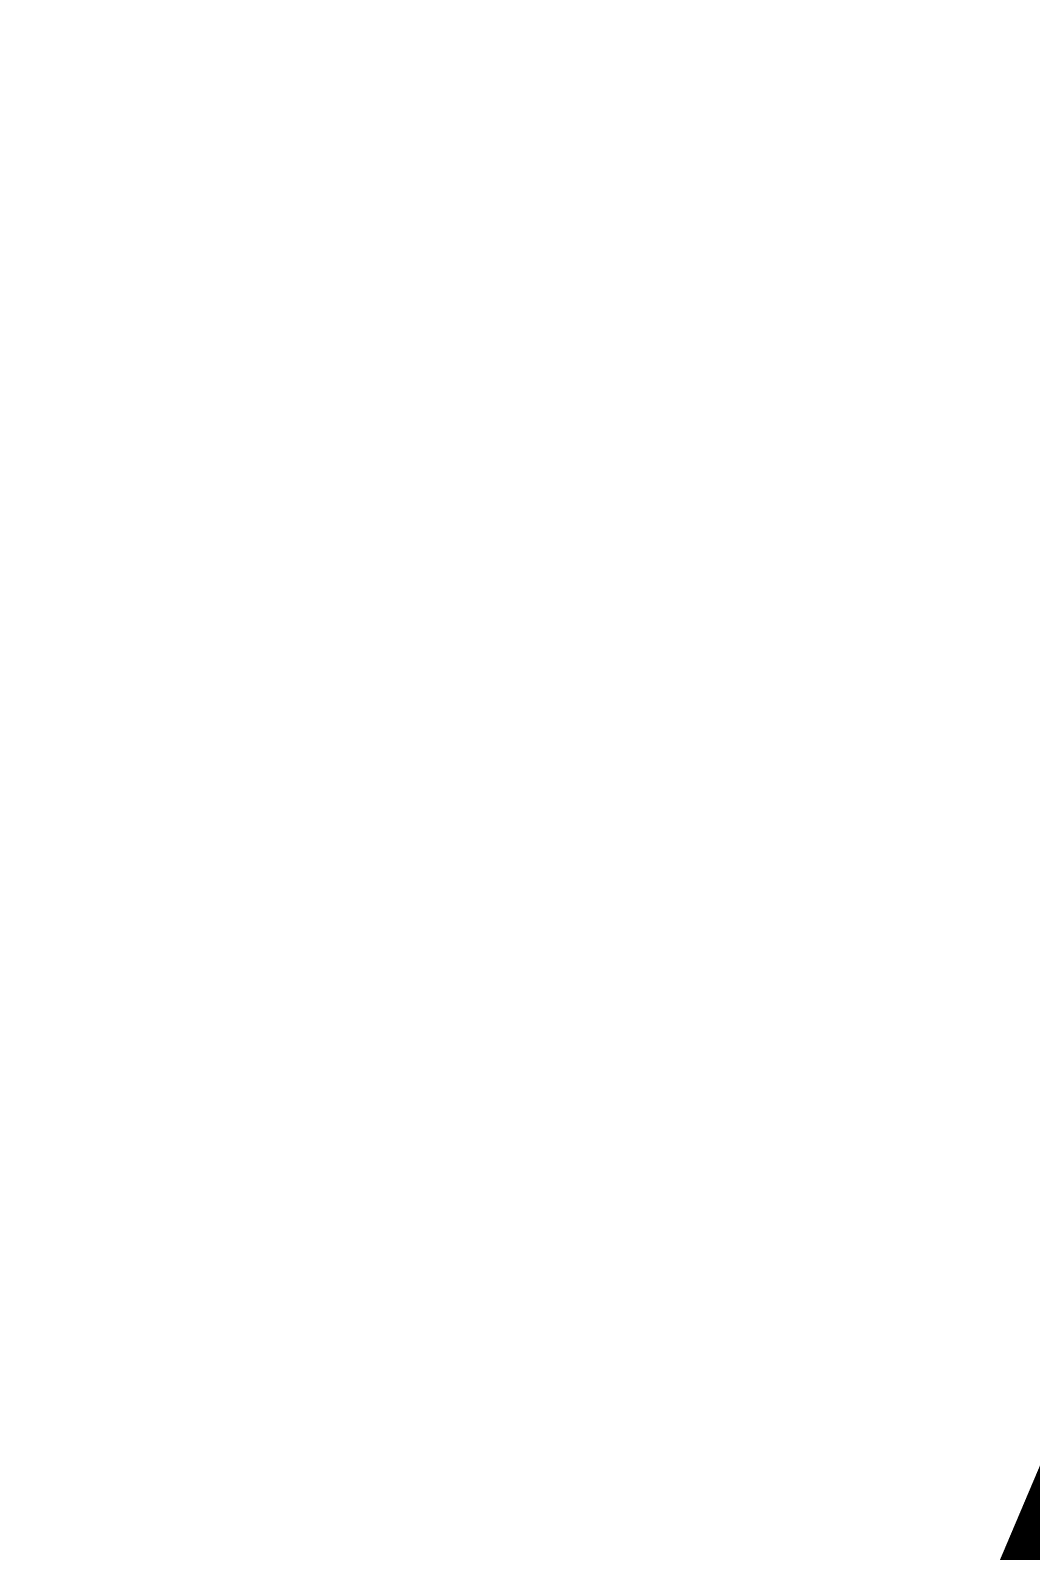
# Model space of a CAD drawing. Header units: metres. Extents: x 507649 to 509016, y 6966950 to 6967777.
# Drawn here: x 507935.757 to 507936.249, y 6967097.388 to 6967098.136 of the extents above; entities that cross this region are included whole.
import ezdxf

# ---------------------------------------------------------------- set-up
doc = ezdxf.new("R2010")
doc.units = ezdxf.units.M
doc.linetypes.add('DASHDOT', pattern=[10, 5, -2.5, 0, -2.5])
doc.layers.add('A-FLOR', color=252, linetype='Continuous', lineweight=5)
for name, color, linetype in [('C_RW_BLOCKWORK', 2, 'DASHDOT'), ('C_SWD_CATCHMENT', 142, 'Continuous'), ('C_SWD_CATCHMENT_TEXT', 150, 'Continuous'), ('C_WIPEOUT', 7, 'Continuous'), ('KRB_BACK', 1, 'Continuous'), ('KRB_LIP', 6, 'Continuous'), ('STRINGS LIP', 60, 'Continuous'), ('SWD_CATCHMENT', 4, 'Continuous'), ('XREF', 7, 'Continuous')]:
    doc.layers.add(name, color=color, linetype=linetype)
doc.styles.add('ISO', font='ISOCP.SHX')
doc.styles.add('ISOCP', font='isocp.shx')

# ---------------------------------------------------------------- blocks, each defined once
blk = doc.blocks.new('25027_BNP_Skygate Play-Sheet - 000101 - SITE PLAN')
at = {"layer": 'A-FLOR'}
blk.add_open_spline([(-2453693.12, 3951927.9), (-2454322.23, 3952545.99), (-2455157.7, 3953583.09), (-2456011.13, 3955130.28), (-2456345.37, 3955947.78), (-2456488.35, 3956365.09)], degree=3, knots=[-1, -1, -1, -1, -0.5, -0.25, 0, 0, 0, 0], dxfattribs=at)
blk = doc.blocks.new('XE_ARCH')
at = {"xscale": 0.001, "yscale": 0.001, "zscale": 0.001, "rotation": 121.996}
blk.add_blockref('25027_BNP_Skygate Play-Sheet - 000101 - SITE PLAN', (509988.12585, 6971273.77017), dxfattribs=at)
blk = doc.blocks.new('XD_DESIGN_1')
at = {"layer": 'KRB_BACK'}
blk.add_lwpolyline([(507839.7718, 6967106.5278), (507846.13531, 6967100.95273), (507853.30749, 6967095.17016), (507861.43521, 6967088.78223), (507875.80735, 6967077.91661), (507876.57628, 6967077.43619), (507892.109, 6967067.73166), (507894.9217, 6967065.97434), (507898.24889, 6967064.28323, 0.332888), (507913.4172, 6967068.09157), (507918.73423, 6967074.63592), (507923.31409, 6967080.27276), (507927.10919, 6967084.94402), (507934.62086, 6967094.19201), (507935.17195, 6967094.95555, 0.292545), (507935.36027, 6967107.40568, -0.006748)], format="xyb", dxfattribs=at)
at = {"layer": 'KRB_LIP'}
blk.add_lwpolyline([(507832.35515, 6967113.22496), (507846.23185, 6967101.06758), (507853.40095, 6967095.28748), (507861.25937, 6967089.10322), (507875.8901, 6967078.03841), (507892.18848, 6967067.85887), (507894.99557, 6967066.10505), (507898.30603, 6967064.42192, 0.329612), (507913.30089, 6967068.1863), (507915.19262, 6967070.51469), (507923.20894, 6967080.38138), (507928.88413, 6967087.36654), (507934.50294, 6967094.28472, 0.046332), (507935.64252, 6967096.04807, 0.264813), (507935.23285, 6967107.32654, -0.008427)], format="xyb", dxfattribs=at)
at = {"layer": 'STRINGS LIP', "color": 60, "linetype": 'Continuous', "lineweight": -3}
blk.add_polyline3d([(507936.72457, 6967099.09895, 4.82694), (507936.66279, 6967098.8102, 4.82548), (507936.59352, 6967098.52317, 4.82401), (507936.51682, 6967098.23803, 4.82254), (507936.43272, 6967097.95498, 4.82108), (507936.34129, 6967097.67421, 4.81961), (507936.24259, 6967097.39592, 4.81814), (507936.13668, 6967097.12029, 4.81668), (507936.02364, 6967096.8475, 4.81521), (507935.90355, 6967096.57775, 4.81374), (507935.77648, 6967096.31121, 4.81228)], dxfattribs=at)
blk = doc.blocks.new('XD_SWD CATCHMENTS_1')
at = {"layer": 'SWD_CATCHMENT', "color": 142, "linetype": 'Continuous', "lineweight": -3, "insert": (507931.96182, 6967101.36104, 3.76255), "char_height": 3, "width": 15.8682042, "attachment_point": 5, "rotation": 180, "style": 'ISOCP', "bg_fill": 3, "box_fill_scale": 1.25, "bg_fill_color": 256, "bg_fill_true_color": 13158600, "bg_fill_transparency": 0}
blk.add_mtext('7-2C\\P0.0301 Ha', dxfattribs=at)
at = {"layer": 'C_SWD_CATCHMENT', "const_width": 0.5}
blk.add_lwpolyline([(507936.92838, 6967103.65723), (507937.10857, 6967102.67377), (507937.16402, 6967101.64876), (507937.16745, 6967100.8966), (507937.10615, 6967100.12647), (507936.95726, 6967099.13755), (507936.63339, 6967098.16954), (507936.64246, 6967097.70555), (507936.42124, 6967097.18383), (507936.01042, 6967096.22908), (507935.49183, 6967095.37132), (507934.97324, 6967094.47783), (507934.66029, 6967094.15617), (507929.09265, 6967087.2523), (507924.76337, 6967091.75404), (507924.67086, 6967091.82782), (507921.69943, 6967094.31064), (507928.15883, 6967102.21558), (507918.02467, 6967110.39665)], dxfattribs=at)

msp = doc.modelspace()

# ---------------------------------------------------------------- wipeouts: each hides what was drawn before it
msp.add_wipeout([(507723.80108, 6967241.8088), (507736.90383, 6967250.00586), (507760.73669, 6967264.90885), (507764.66838, 6967265.96517), (507815.21331, 6967293.85954), (507837.49132, 6967302.37453), (507839.85621, 6967300.27614), (507840.89606, 6967298.79981), (507842.06573, 6967296.59082), (507838.87241, 6967292.80801), (507837.56449, 6967289.75055), (507837.011, 6967286.38367), (507836.28143, 6967278.32895), (507836.99711, 6967265.97253), (507843.10667, 6967257.95629), (507857.84775, 6967234.38619), (507868.3307, 6967217.50619), (507880.29366, 6967198.56358), (507889.54147, 6967183.51247), (507900.24235, 6967166.47486), (507910.84086, 6967149.64396), (507913.31155, 6967147.53945), (507914.12603, 6967146.22179), (507912.84102, 6967145.39437), (507912.43843, 6967143.45945), (507911.53739, 6967137.3865), (507916.13582, 6967130.33736), (507919.21477, 6967125.40923), (507922.18768, 6967124.48465), (507928.05398, 6967123.68679), (507927.78712, 6967121.72581), (507927.76347, 6967120.69857), (507927.92878, 6967120.068), (507928.08985, 6967119.32279), (507928.48989, 6967118.49681), (507930.34835, 6967115.51626), (507935.39547, 6967107.45244), (507936.36006, 6967105.62416), (507936.7066, 6967104.6961), (507936.92838, 6967103.65723), (507937.10857, 6967102.67377), (507937.16402, 6967101.64876), (507937.16745, 6967100.8966), (507937.16745, 6967100.12647), (507936.95726, 6967099.13755), (507936.63339, 6967098.16954), (507936.64246, 6967097.70555), (507936.01042, 6967096.22908), (507934.97324, 6967094.47783), (507929.09265, 6967087.2523), (507926.76232, 6967084.37801), (507923.37684, 6967080.3025), (507921.70807, 6967078.21081), (507915.3961, 6967070.4518), (507914.66461, 6967069.46286), (507914.15103, 6967068.8909), (507913.14524, 6967067.75746), (507911.62681, 6967066.42569), (507910.37188, 6967065.57633), (507908.57117, 6967064.66163), (507906.65858, 6967064.01261), (507905.67244, 6967063.79209), (507903.66558, 6967063.56464), (507902.15034, 6967063.58303), (507900.64576, 6967063.76336), (507899.1691, 6967064.10356), (507898.18879, 6967064.3683), (507897.72946, 6967064.60653), (507892.08251, 6967067.68925), (507875.81301, 6967077.91307), (507861.16891, 6967088.98356), (507846.1377, 6967100.95081), (507841.0126, 6967105.44074), (507839.92266, 6967106.57194), (507832.25631, 6967113.11213), (507824.40159, 6967120.62247), (507817.99539, 6967127.12335), (507809.34065, 6967136.23049), (507805.33729, 6967140.44585), (507800.51682, 6967145.52158), (507791.25568, 6967155.27313), (507776.50697, 6967170.80284), (507760.7081, 6967187.43832), (507754.4396, 6967194.16345), (507747.3302, 6967201.79074), (507740.58421, 6967210.47448), (507730.91552, 6967225.55693), (507725.56406, 6967234.49083), (507724.56335, 6967241.36884)]).dxf.layer = 'C_WIPEOUT'

# ---------------------------------------------------------------- next in the draw order: block references
at = {"layer": 'XREF'}
msp.add_blockref('XE_ARCH', (0, 0), dxfattribs=at)

# ---------------------------------------------------------------- next in the draw order: linework, layer by layer
at = {"layer": 'C_RW_BLOCKWORK', "color": 7, "linetype": 'Continuous', "true_color": 0xffffff, "const_width": 0.6, "elevation": 4.84182}
msp.add_lwpolyline([(507936.29152, 6967096.78284, 0.26934), (507934.8957, 6967108.23632), (507930.04081, 6967116.20314)], format="xyb", dxfattribs=at)
at = {"layer": 'C_RW_BLOCKWORK', "const_width": 0.6, "elevation": 3.5}
msp.add_lwpolyline([(507936.2779, 6967096.74806, 0.26934), (507934.88208, 6967108.20154), (507930.02719, 6967116.16836)], format="xyb", dxfattribs=at)

# ---------------------------------------------------------------- next in the draw order: texts
at = {"layer": 'C_SWD_CATCHMENT_TEXT', "linetype": 'Continuous', "insert": (507929.60893, 6967101.97616), "char_height": 1.75, "attachment_point": 2, "rotation": 122.01385, "style": 'ISO', "bg_fill": 19, "box_fill_scale": 1.3, "bg_fill_color": 256, "bg_fill_transparency": 0}
msp.add_mtext('7-2C\\P0.0301 Ha', dxfattribs=at)

# ---------------------------------------------------------------- next in the draw order: block references
at = {"layer": 'XREF'}
msp.add_blockref('XD_DESIGN_1', (0, 0), dxfattribs=at)

# ---------------------------------------------------------------- next in the draw order: block references
msp.add_blockref('XD_SWD CATCHMENTS_1', (0, 0), dxfattribs=at)

doc.saveas('drawing.dxf')
